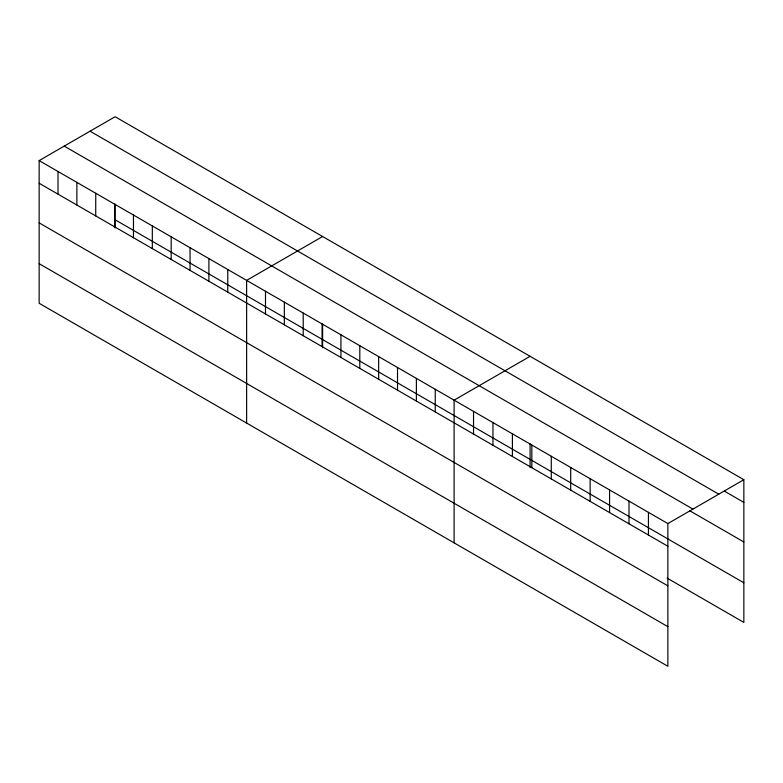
<?xml version="1.0" encoding="UTF-8"?>
<svg xmlns="http://www.w3.org/2000/svg" width="783" height="783" viewBox="0 0 783 783"><rect width="100%" height="100%" fill="white"/><g stroke="black" fill="none" stroke-linecap="round" stroke-linejoin="round"><path stroke-width="1.17" d="M39.15 160.593L667.87 523.582L667.87 666.274L39.15 303.285L39.15 160.593L115.13 116.726L743.85 479.715L743.85 622.407L667.136 578.118M322.606 236.515L246.625 280.383L246.625 423.074M530.081 356.304L454.101 400.172L454.101 542.854M667.87 523.582L743.85 479.715M724.412 491.156L743.85 502.373M90.055 131.201L718.774 494.19M64.226 146.118L692.945 509.107M689.637 510.682L743.85 541.983M115.13 219.808L743.85 582.797M39.15 183.251L667.87 546.24M39.15 222.861L667.87 585.85M39.15 263.675L667.87 626.664M648.432 512.366L648.432 535.014M629.003 501.14L629.003 523.798M609.565 489.923L609.565 512.581M590.137 478.707L590.137 501.365M570.699 467.48L570.699 490.138M551.271 456.264L551.271 478.922M531.833 445.047L531.833 467.705M530.081 443.775L530.081 467.529M512.405 433.831L512.405 456.479M492.967 422.605L492.967 445.263M473.539 411.388L473.539 434.046M435.24 389.278L435.24 411.936M416.38 378.385L416.38 401.043M397.519 367.501L397.519 390.149M378.659 356.608L378.659 379.266M359.798 345.724L359.798 368.372M340.938 334.83L340.938 357.488M322.606 323.986L322.606 347.75M322.077 323.937L322.077 346.595M303.217 313.053L303.217 335.701M284.346 302.16L284.346 324.818M265.486 291.266L265.486 313.924M227.765 269.489L227.765 292.147M208.904 258.605L208.904 281.254M190.044 247.712L190.044 270.37M171.183 236.818L171.183 259.476M152.323 225.935L152.323 248.593M133.462 215.041L133.462 237.699M115.13 204.206L115.13 227.961M114.592 204.157L114.592 226.806M95.732 193.264L95.732 215.922M76.871 182.37L76.871 205.029M58.011 171.487L58.011 194.145"/></g></svg>
